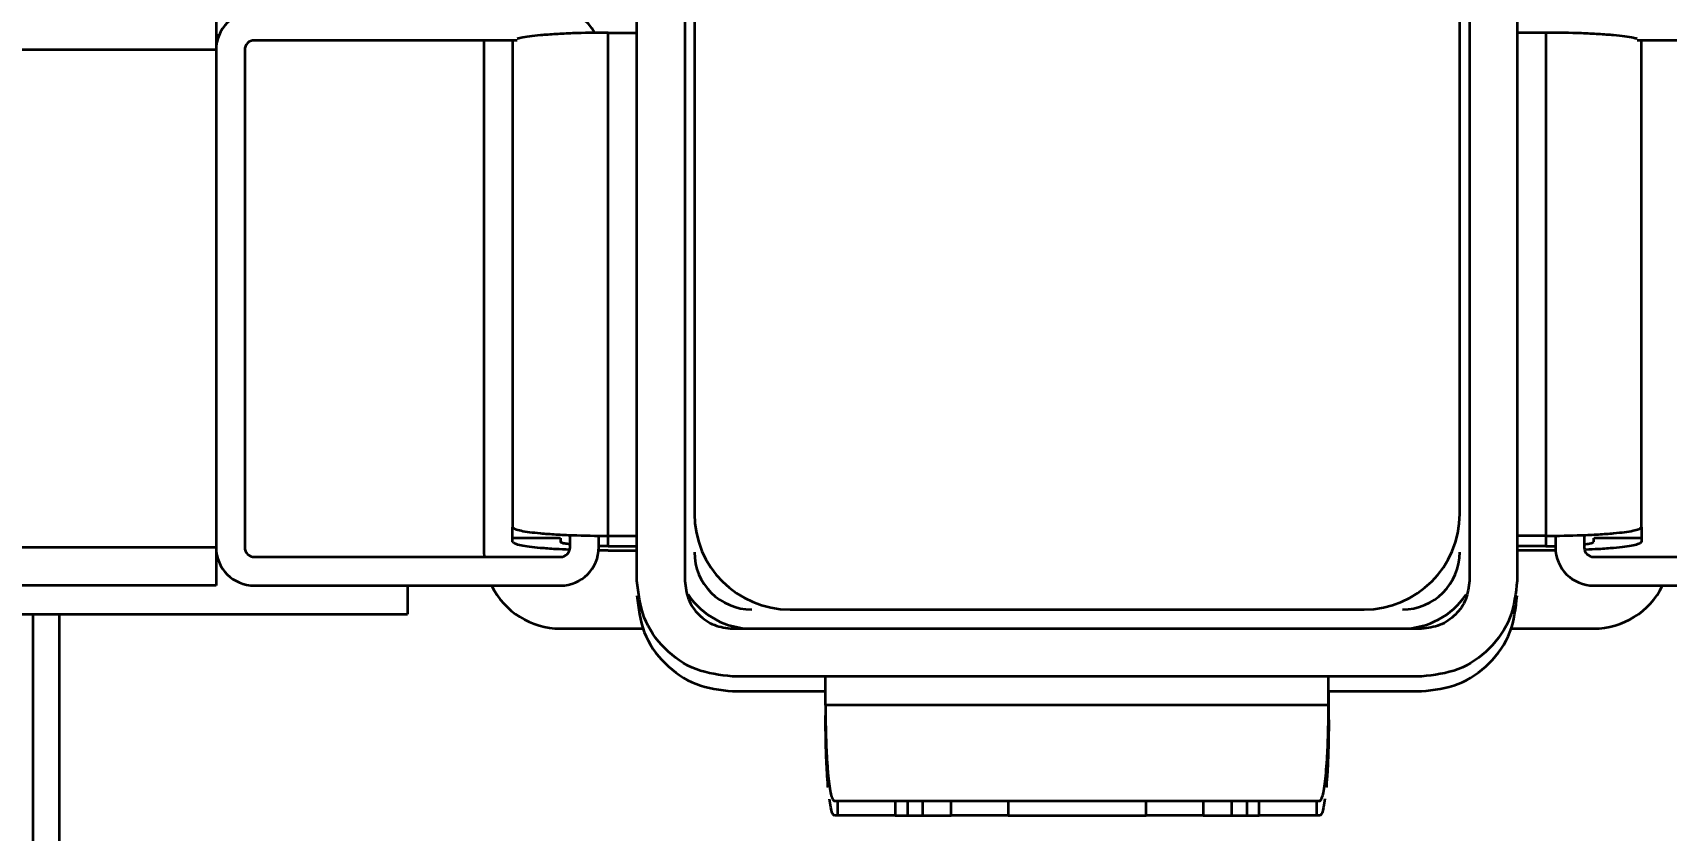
# Model space of a CAD drawing. Header units: millimetres. Extents: x 0 to 420, y 0 to 297.
# Drawn here: x 266.422 to 267.276, y 173.773 to 174.19 of the extents above; entities that cross this region are included whole.
import ezdxf

# ---------------------------------------------------------------- set-up
doc = ezdxf.new("R2010")
doc.units = ezdxf.units.MM
doc.layers.add('尺寸线层', color=150, linetype='Continuous')
doc.styles.add('SLDTEXTSTYLE2', font='TXT', dxfattribs={"width": 0.7})
doc.dimstyles.new('SLDDIMSTYLE0', dxfattribs={"dimtxt": 3.5, "dimasz": 3.302, "dimexe": 0, "dimexo": 0.0625, "dimgap": 0.875, "dimtad": 1, "dimdec": 1, "dimlfac": 100, "dimrnd": 1e-09, "dimzin": 12, "dimdsep": 46, "dimtxsty": 'SLDTEXTSTYLE2', "dimsah": 1, "dimcen": 0.09, "dimadec": 0, "dimazin": 3, "dimtfac": 1, "dimtdec": 3, "dimtofl": 0, "dimtmove": 0, "dimatfit": 3, "dimfxl": 0, "dimfrac": 2, "dimtolj": 1, "dimtzin": 12, "dimarcsym": 0})

# ---------------------------------------------------------------- blocks, each defined once
blk = doc.blocks.new('_D_6')
at = {"layer": '尺寸线层'}
for p, q in [((91.21537, 164.91724), (91.21537, 234.19224)), ((321.31537, 165.18705), (321.31537, 234.19224)), ((321.31537, 233.19224), (91.21537, 233.19224))]:
    blk.add_line(p, q, dxfattribs=at)
for points in [[(91.21537, 233.19224), (94.51737, 232.68424), (94.51737, 233.70024)], [(321.31537, 233.19224), (318.01337, 233.70024), (318.01337, 232.68424)]]:
    blk.add_solid(points, dxfattribs=at)
at = {"layer": '尺寸线层', "insert": (205.17264, 237.70398), "char_height": 3.5, "attachment_point": 1, "style": 'SLDTEXTSTYLE2'}
blk.add_mtext('23010', dxfattribs=at)
blk = doc.blocks.new('_D_7')
at = {"layer": '尺寸线层'}
for p, q in [((70.59704, 160.40224), (70.59704, 246.19224)), ((332.81559, 175.11669), (332.81559, 246.19224)), ((332.81559, 245.19224), (70.59704, 245.19224))]:
    blk.add_line(p, q, dxfattribs=at)
for points in [[(70.59704, 245.19224), (73.89904, 244.68424), (73.89904, 245.70024)], [(332.81559, 245.19224), (329.51359, 245.70024), (329.51359, 244.68424)]]:
    blk.add_solid(points, dxfattribs=at)
at = {"layer": '尺寸线层', "insert": (202.87576, 249.70398), "char_height": 3.5, "attachment_point": 1, "style": 'SLDTEXTSTYLE2'}
blk.add_mtext('26221.85', dxfattribs=at)

msp = doc.modelspace()

# ---------------------------------------------------------------- linework, layer by layer
at = {"color": 7, "linetype": 'Continuous', "lineweight": 35}
for p, q in [((266.73789, 173.90359), (266.73789, 174.47359)), ((266.73789, 173.90359), (266.73789, 174.47359)), ((266.76289, 174.47359), (266.76289, 173.90359)), ((266.76289, 174.47359), (266.76289, 173.90359)), ((267.17289, 174.47359), (267.17289, 173.90359)), ((267.17289, 174.47359), (267.17289, 173.90359)), ((267.19789, 174.47359), (267.19789, 173.90359)), ((267.19789, 174.47359), (267.19789, 173.90359)), ((266.76789, 174.43859), (266.76789, 173.93859)), ((266.76789, 174.43859), (266.76789, 173.93859)), ((267.16789, 173.93859), (267.16789, 174.43859)), ((267.16789, 173.93859), (267.16789, 174.43859)), ((266.51789, 174.20109), (266.51789, 174.18109)), ((266.51935, 174.18859), (266.51789, 174.18859)), ((266.51789, 174.18859), (266.51935, 174.18859)), ((266.51935, 174.18859), (266.51789, 174.18859)), ((266.67519, 174.18609), (266.53789, 174.18609)), ((266.65789, 174.18609), (266.65789, 173.91859)), ((266.67289, 174.1855), (266.67289, 173.93171)), ((266.67289, 174.1855), (266.67289, 173.93171)), ((266.72289, 173.9271), (266.72289, 174.1901)), ((266.72289, 174.1901), (266.73789, 174.1901)), ((266.72289, 173.9271), (266.72289, 174.1901)), ((266.72289, 174.1901), (266.73789, 174.1901)), ((267.21289, 174.1901), (267.19789, 174.1901)), ((267.21289, 174.1901), (267.19789, 174.1901)), ((267.21289, 174.1901), (267.21289, 173.9271)), ((267.21289, 174.1901), (267.21289, 173.9271)), ((267.39789, 174.18609), (267.26059, 174.18609)), ((267.26289, 173.93171), (267.26289, 174.1855)), ((267.26289, 173.93171), (267.26289, 174.1855)), ((266.51789, 174.18109), (256.91789, 174.18109)), ((266.51789, 174.18109), (266.51789, 173.92109)), ((266.51789, 174.18109), (266.51789, 173.92109)), ((266.53289, 174.18109), (266.53289, 173.92109)), ((266.67289, 173.92585), (266.67289, 173.93171)), ((267.26289, 173.93171), (267.26289, 173.92585)), ((266.51789, 173.92109), (256.91789, 173.92109)), ((266.51789, 173.92109), (266.51789, 173.90109)), ((266.69789, 173.92585), (266.67289, 173.92585)), ((266.67289, 173.92399), (266.67289, 173.92585)), ((266.69789, 173.92585), (266.69789, 173.92399)), ((266.70289, 173.92109), (266.70289, 173.92751)), ((266.71789, 173.92109), (266.71789, 173.92719)), ((266.72289, 173.92169), (266.71789, 173.92173)), ((266.72289, 173.9271), (266.73789, 173.9271)), ((266.72289, 173.9271), (266.73789, 173.9271)), ((266.72289, 173.92169), (266.72289, 173.9271)), ((266.72289, 173.92169), (266.73789, 173.92169)), ((267.21289, 173.9271), (267.19789, 173.9271)), ((267.21289, 173.9271), (267.19789, 173.9271)), ((267.21289, 173.92169), (267.19789, 173.92169)), ((267.21289, 173.9271), (267.21289, 173.92169)), ((267.21289, 173.92169), (267.21812, 173.92178)), ((267.21789, 173.92719), (267.21789, 173.92109)), ((267.23289, 173.92751), (267.23289, 173.92109)), ((267.26289, 173.92585), (267.23789, 173.92585)), ((267.23789, 173.92399), (267.23789, 173.92585)), ((267.26289, 173.92585), (267.26289, 173.92399)), ((266.51852, 173.91609), (266.51789, 173.91609)), ((266.53789, 173.91609), (266.69789, 173.91609)), ((266.65789, 173.91859), (266.65797, 173.91609)), ((266.72289, 173.91939), (266.71708, 173.91949)), ((266.72289, 173.91939), (266.73789, 173.91939)), ((267.21289, 173.91939), (267.19789, 173.91939)), ((267.21821, 173.91948), (267.21289, 173.91939)), ((267.23789, 173.91609), (267.39789, 173.91609)), ((266.51789, 173.90109), (256.91789, 173.90109)), ((266.53789, 173.90109), (266.69789, 173.90109)), ((266.61789, 173.90109), (266.61789, 173.88609)), ((267.23789, 173.90109), (267.39789, 173.90109)), ((266.81789, 173.88859), (267.11789, 173.88859)), ((266.81789, 173.88859), (267.11789, 173.88859)), ((266.33289, 173.88609), (266.61789, 173.88609)), ((266.42207, 173.88609), (266.42207, 173.68356)), ((266.436, 173.88609), (266.436, 173.68356)), ((266.436, 173.88609), (266.436, 173.68356)), ((266.69789, 173.87859), (266.74132, 173.87859)), ((266.78789, 173.87859), (267.14789, 173.87859)), ((266.78789, 173.87859), (267.14789, 173.87859)), ((267.19445, 173.87859), (267.23789, 173.87859)), ((267.14789, 173.85359), (266.78789, 173.85359)), ((267.14789, 173.85359), (266.78789, 173.85359)), ((266.83634, 173.83859), (266.83634, 173.85359)), ((266.83634, 173.83859), (266.83634, 173.85359)), ((267.09934, 173.83859), (267.09934, 173.85359)), ((267.09934, 173.83859), (267.09934, 173.85359)), ((266.78789, 173.84587), (266.83634, 173.84587)), ((267.09934, 173.84587), (267.14789, 173.84587)), ((267.09943, 173.83087), (267.09943, 173.84587)), ((267.09934, 173.83859), (266.83634, 173.83859)), ((267.09934, 173.83859), (266.83634, 173.83859)), ((266.83644, 173.83087), (266.83644, 173.83327)), ((266.84095, 173.78859), (267.09473, 173.78859)), ((266.84095, 173.78859), (267.09473, 173.78859)), ((266.84291, 173.78087), (266.84291, 173.78859)), ((266.87278, 173.78859), (266.87278, 173.78087)), ((266.87934, 173.78859), (266.87934, 173.78087)), ((266.88712, 173.78859), (266.88712, 173.78087)), ((266.88716, 173.78859), (266.88716, 173.78087)), ((266.90204, 173.78087), (266.90204, 173.78859)), ((266.93193, 173.78859), (266.93193, 173.78087)), ((267.00395, 173.78087), (267.00395, 173.78859)), ((267.03383, 173.78859), (267.03383, 173.78087)), ((267.04871, 173.78087), (267.04871, 173.78859)), ((267.04875, 173.78087), (267.04875, 173.78859)), ((267.05654, 173.78859), (267.05654, 173.78087)), ((267.06309, 173.78087), (267.06309, 173.78859)), ((267.09296, 173.78859), (267.09296, 173.78087)), ((266.84291, 173.78087), (266.84104, 173.78087)), ((266.87278, 173.78087), (266.84291, 173.78087)), ((266.87278, 173.78087), (266.87934, 173.78087)), ((266.87934, 173.78087), (266.88712, 173.78087)), ((266.88716, 173.78087), (266.88712, 173.78087)), ((266.88716, 173.78087), (266.90204, 173.78087)), ((266.93193, 173.78087), (266.90204, 173.78087)), ((266.93193, 173.78087), (267.00395, 173.78087)), ((267.03383, 173.78087), (267.00395, 173.78087)), ((267.03383, 173.78087), (267.04871, 173.78087)), ((267.04875, 173.78087), (267.04871, 173.78087)), ((267.04871, 173.78087), (267.05654, 173.78087)), ((267.05654, 173.78087), (267.06309, 173.78087)), ((267.09296, 173.78087), (267.06309, 173.78087)), ((267.09483, 173.78087), (267.09296, 173.78087))]:
    msp.add_line(p, q, dxfattribs=at)
for centre, radius, start, end in [((266.53789, 174.18109), 0.02, 90, 180), ((266.69789, 174.18109), 0.02, 26.73875, 90), ((266.53789, 174.18109), 0.005, 90, 180), ((266.81789, 173.93859), 0.05, 180, 270), ((266.81789, 173.93859), 0.05, 180, 270), ((267.11789, 173.93859), 0.05, 270, 0), ((267.11789, 173.93859), 0.05, 270, 0), ((266.53789, 173.92109), 0.02, 180, 270), ((266.53789, 173.92109), 0.005, 180, 270), ((266.69789, 173.92109), 0.005, 270, 0), ((266.69789, 173.92109), 0.02, 270, 0), ((267.23789, 173.92109), 0.02, 180, 270), ((267.23789, 173.92109), 0.005, 180, 270), ((266.79789, 173.91859), 0.03, 180, 270), ((266.79789, 173.91859), 0.03, 180, 270), ((267.13789, 173.91859), 0.03, 270, 0), ((267.13789, 173.91859), 0.03, 270, 0), ((266.69789, 173.91859), 0.04, 205.94448, 270), ((266.79789, 173.91859), 0.04, 213.74136, 270), ((267.13789, 173.91859), 0.04, 270, 326.27433), ((267.23789, 173.91859), 0.04, 270, 334.05552)]:
    msp.add_arc(centre, radius, start, end, dxfattribs=at)
for points, knots in [([(266.72289, 174.1901), (266.71651, 174.19004), (266.70679, 174.18994), (266.69515, 174.18936), (266.68529, 174.18863), (266.67831, 174.18774), (266.67587, 174.18703), (266.67524, 174.18684)], [0, 0, 0, 0, 0.299097, 0.455785, 0.616825, 0.900471, 1, 1, 1, 1]), ([(266.72289, 174.1901), (266.71651, 174.19004), (266.70679, 174.18994), (266.69515, 174.18936), (266.68529, 174.18863), (266.67831, 174.18774), (266.67587, 174.18703), (266.67524, 174.18684)], [0, 0, 0, 0, 0.299097, 0.455785, 0.616825, 0.900471, 1, 1, 1, 1]), ([(267.26055, 174.18684), (267.25991, 174.18703), (267.25747, 174.18774), (267.25048, 174.18863), (267.24062, 174.18936), (267.22898, 174.18994), (267.21926, 174.19004), (267.21289, 174.1901)], [0, 0, 0, 0, 0.099783, 0.383349, 0.544339, 0.700981, 1, 1, 1, 1]), ([(267.26055, 174.18684), (267.25991, 174.18703), (267.25747, 174.18774), (267.25048, 174.18863), (267.24062, 174.18936), (267.22898, 174.18994), (267.21926, 174.19004), (267.21289, 174.1901)], [0, 0, 0, 0, 0.099783, 0.383349, 0.544339, 0.700981, 1, 1, 1, 1]), ([(266.67289, 173.93171), (266.67318, 173.93133), (266.67367, 173.93068), (266.6781, 173.92954), (266.68523, 173.92858), (266.69516, 173.92785), (266.70679, 173.92727), (266.71651, 173.92717), (266.72289, 173.9271)], [0, 0, 0, 0, 0.157309, 0.270586, 0.50035, 0.630794, 0.757716, 1, 1, 1, 1]), ([(266.67289, 173.93171), (266.67318, 173.93133), (266.67367, 173.93068), (266.6781, 173.92954), (266.68523, 173.92858), (266.69516, 173.92785), (266.70679, 173.92727), (266.71651, 173.92717), (266.72289, 173.9271)], [0, 0, 0, 0, 0.157309, 0.270586, 0.50035, 0.630794, 0.757716, 1, 1, 1, 1]), ([(267.21289, 173.9271), (267.21927, 173.92717), (267.22899, 173.92727), (267.24061, 173.92785), (267.25054, 173.92858), (267.25767, 173.92954), (267.2621, 173.93068), (267.2626, 173.93133), (267.26289, 173.93171)], [0, 0, 0, 0, 0.242279, 0.369202, 0.49965, 0.729414, 0.842683, 1, 1, 1, 1]), ([(267.21289, 173.9271), (267.21927, 173.92717), (267.22899, 173.92727), (267.24061, 173.92785), (267.25054, 173.92858), (267.25767, 173.92954), (267.2621, 173.93068), (267.2626, 173.93133), (267.26289, 173.93171)], [0, 0, 0, 0, 0.242279, 0.369202, 0.49965, 0.729414, 0.842683, 1, 1, 1, 1]), ([(266.70265, 173.9198), (266.70019, 173.91991), (266.69464, 173.92015), (266.68526, 173.92087), (266.6781, 173.92182), (266.67368, 173.92296), (266.67318, 173.92361), (266.67289, 173.92399)], [0, 0, 0, 0, 0.1415338, 0.319063, 0.6317533, 0.7859037, 1, 1, 1, 1]), ([(266.70289, 173.92267), (266.70187, 173.92279), (266.69977, 173.92304), (266.69823, 173.9235), (266.698, 173.92383), (266.69789, 173.92399)], [0, 0, 0, 0, 0.317075, 0.656145, 1, 1, 1, 1]), ([(267.23289, 173.92267), (267.23391, 173.92279), (267.23583, 173.92302), (267.23745, 173.92348), (267.23773, 173.9238), (267.23789, 173.92399)], [0, 0, 0, 0, 0.317173, 0.599541, 1, 1, 1, 1]), ([(267.26289, 173.92399), (267.2626, 173.92361), (267.2621, 173.92297), (267.25768, 173.92182), (267.25051, 173.92087), (267.24126, 173.92016), (267.23586, 173.91992), (267.23354, 173.91982)], [0, 0, 0, 0, 0.2158219, 0.3712347, 0.6864622, 0.8654268, 1, 1, 1, 1]), ([(266.83634, 173.83859), (266.83641, 173.83221), (266.83651, 173.82249), (266.83708, 173.81087), (266.83782, 173.80094), (266.83878, 173.79381), (266.83992, 173.78938), (266.84057, 173.78888), (266.84095, 173.78859)], [0, 0, 0, 0, 0.242279, 0.369203, 0.49965, 0.729414, 0.842683, 1, 1, 1, 1]), ([(266.83634, 173.83859), (266.83641, 173.83221), (266.83651, 173.82249), (266.83708, 173.81087), (266.83782, 173.80094), (266.83878, 173.79381), (266.83992, 173.78938), (266.84057, 173.78888), (266.84095, 173.78859)], [0, 0, 0, 0, 0.242279, 0.369203, 0.49965, 0.729414, 0.842683, 1, 1, 1, 1]), ([(267.09473, 173.78859), (267.09511, 173.78888), (267.09576, 173.78938), (267.0969, 173.79381), (267.09786, 173.80094), (267.09859, 173.81087), (267.09917, 173.82249), (267.09927, 173.83221), (267.09934, 173.83859)], [0, 0, 0, 0, 0.157309, 0.270586, 0.50035, 0.630794, 0.757716, 1, 1, 1, 1]), ([(267.09473, 173.78859), (267.09511, 173.78888), (267.09576, 173.78938), (267.0969, 173.79381), (267.09786, 173.80094), (267.09859, 173.81087), (267.09917, 173.82249), (267.09927, 173.83221), (267.09934, 173.83859)], [0, 0, 0, 0, 0.157309, 0.270586, 0.50035, 0.630794, 0.757716, 1, 1, 1, 1]), ([(266.83779, 173.79549), (266.83758, 173.79805), (266.83718, 173.80308), (266.83661, 173.8148), (266.83651, 173.8245), (266.83644, 173.83087)], [0, 0, 0, 0, 0.261071, 0.515092, 1, 1, 1, 1]), ([(267.09943, 173.83087), (267.09936, 173.8245), (267.09926, 173.8148), (267.0987, 173.80308), (267.09829, 173.79805), (267.09808, 173.79549)], [0, 0, 0, 0, 0.484898, 0.738922, 1, 1, 1, 1]), ([(266.84104, 173.78087), (266.84067, 173.7812), (266.84003, 173.78175), (266.83917, 173.78465), (266.83877, 173.788), (266.83858, 173.78954)], [0, 0, 0, 0, 0.429462, 0.738717, 1, 1, 1, 1]), ([(267.09729, 173.78957), (267.09711, 173.78802), (267.09671, 173.78466), (267.09585, 173.78175), (267.0952, 173.7812), (267.09483, 173.78087)], [0, 0, 0, 0, 0.262755, 0.571371, 1, 1, 1, 1])]:
    msp.add_open_spline(points, degree=3, knots=knots, dxfattribs=at)
for points in [[(266.78789, 173.85359), (266.78134, 173.85434), (266.76823, 173.85584), (266.7517, 173.86741), (266.74014, 173.88393), (266.73864, 173.89704), (266.73789, 173.90359)], [(266.78789, 173.85359), (266.78134, 173.85434), (266.76823, 173.85584), (266.7517, 173.86741), (266.74014, 173.88393), (266.73864, 173.89704), (266.73789, 173.90359)], [(266.76289, 173.90359), (266.76326, 173.90031), (266.76401, 173.89376), (266.7698, 173.8855), (266.77806, 173.87972), (266.78461, 173.87897), (266.78789, 173.87859)], [(266.76289, 173.90359), (266.76326, 173.90031), (266.76401, 173.89376), (266.7698, 173.8855), (266.77806, 173.87972), (266.78461, 173.87897), (266.78789, 173.87859)], [(267.19789, 173.90359), (267.19714, 173.89704), (267.19563, 173.88393), (267.18407, 173.86741), (267.16754, 173.85584), (267.15444, 173.85434), (267.14789, 173.85359)], [(267.17289, 173.90359), (267.17251, 173.90031), (267.17176, 173.89376), (267.16598, 173.8855), (267.15772, 173.87972), (267.15116, 173.87897), (267.14789, 173.87859)], [(267.19789, 173.90359), (267.19714, 173.89704), (267.19563, 173.88393), (267.18407, 173.86741), (267.16754, 173.85584), (267.15444, 173.85434), (267.14789, 173.85359)], [(267.17289, 173.90359), (267.17251, 173.90031), (267.17176, 173.89376), (267.16598, 173.8855), (267.15772, 173.87972), (267.15116, 173.87897), (267.14789, 173.87859)], [(266.73789, 173.89587), (266.73864, 173.88932), (266.74014, 173.87621), (266.7517, 173.85969), (266.76823, 173.84813), (266.78134, 173.84662), (266.78789, 173.84587)], [(267.14789, 173.84587), (267.15444, 173.84662), (267.16754, 173.84813), (267.18407, 173.85969), (267.19563, 173.87621), (267.19714, 173.88932), (267.19789, 173.89587)]]:
    msp.add_open_spline(points, degree=3, dxfattribs=at)

# ---------------------------------------------------------------- dimensions: what is measured, and where the dimension line sits
at = {"layer": '尺寸线层'}
for base, p1, p2, picture, middle in [((70.59704, 245.19224), (332.81559, 175.11669), (70.59704, 160.40224), '_D_7', (209.01291, 245.19224)), ((91.21537, 233.19224), (321.31537, 165.18705), (91.21537, 164.91724), '_D_6', (209.01291, 233.19224))]:
    dim = msp.add_linear_dim(base=base, p1=p1, p2=p2, angle=0, dimstyle='SLDDIMSTYLE0', dxfattribs=at)
    dim.commit()
    dim.dimension.update_dxf_attribs({"geometry": picture, "text_midpoint": middle, "dimtype": 160})

doc.saveas('drawing.dxf')
